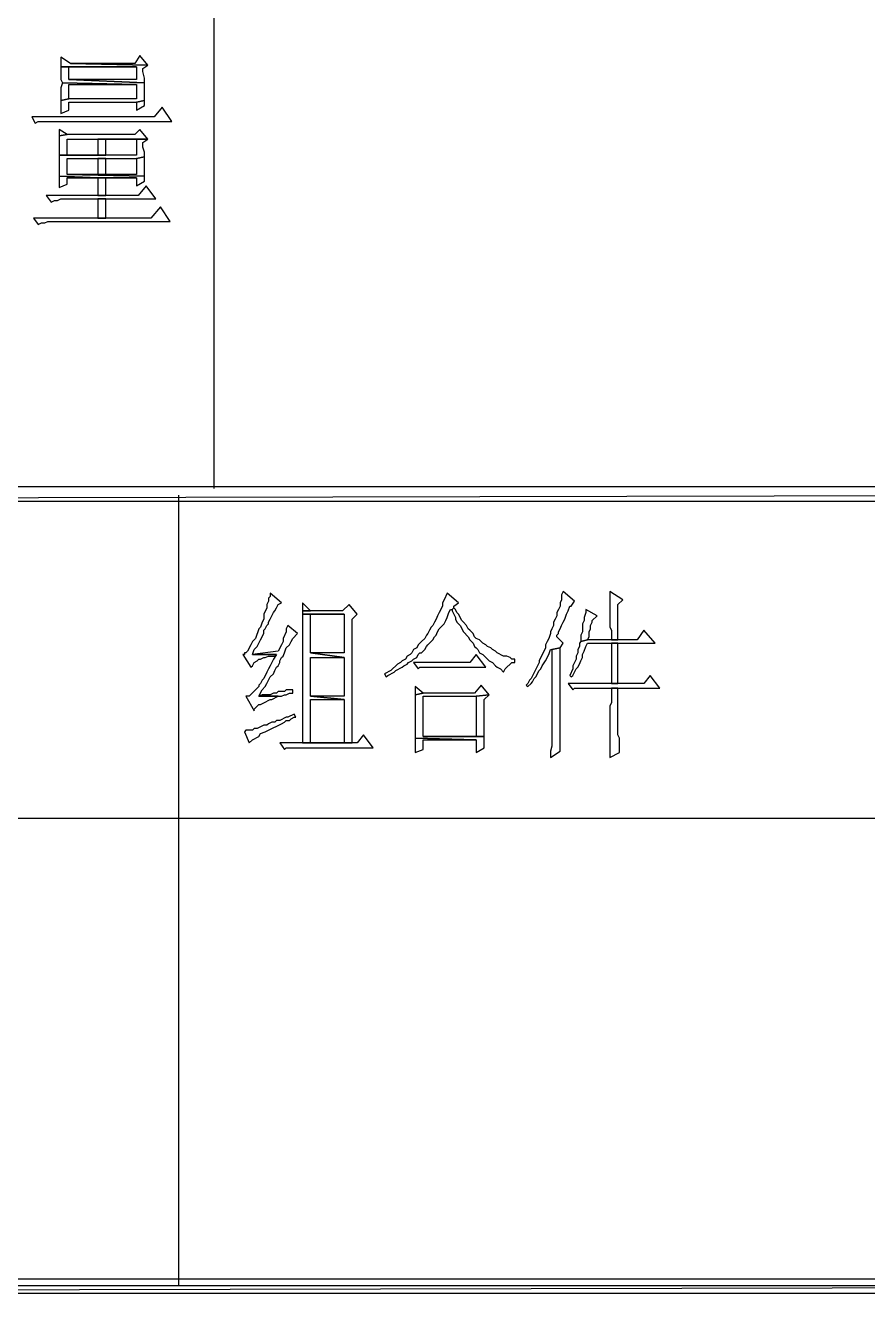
# Model space of a CAD drawing. Extents: x -15.4 to 0.8, y 0.3 to 11.8.
# Drawn here: x -9.861 to -9.425, y 6.091 to 6.747 of the extents above; entities that cross this region are included whole.
import ezdxf

# ---------------------------------------------------------------- set-up
doc = ezdxf.new("R2010")
doc.units = 0
doc.header["$MEASUREMENT"] = 0
doc.linetypes.add('AUSGEZOGEN', pattern=[0])
doc.layers.get('0').update_dxf_attribs({"linetype": 'AUSGEZOGEN'})

msp = doc.modelspace()

# ---------------------------------------------------------------- linework, layer by layer
for points in [[(-9.76378, 6.7869), (-9.76378, 6.50773)], [(-9.84295, 6.73106), (-9.84295, 6.72606), (-9.84295, 6.72606), (-9.80378, 6.72606), (-9.80378, 6.72606), (-9.80378, 6.7194), (-9.80378, 6.7194), (-9.83878, 6.7194), (-9.83878, 6.7194), (-9.79961, 6.71773), (-9.79961, 6.71773), (-9.79961, 6.72023), (-9.79961, 6.72023), (-9.80045, 6.72356), (-9.80045, 6.72356), (-9.80045, 6.72523), (-9.80045, 6.72523), (-9.79795, 6.7269), (-9.79795, 6.7269), (-9.83795, 6.72773), (-9.84295, 6.73106)], [(-9.80211, 6.7319), (-9.80461, 6.72773), (-9.80461, 6.72773), (-9.83795, 6.72773), (-9.83795, 6.72773), (-9.79795, 6.7269), (-9.80211, 6.7319)], [(-9.84295, 6.72606), (-9.84295, 6.7194), (-9.84295, 6.7194), (-9.84211, 6.71773), (-9.84211, 6.71773), (-9.80378, 6.7169), (-9.80378, 6.7169), (-9.80378, 6.7094), (-9.80378, 6.7094), (-9.83878, 6.7094), (-9.83878, 6.7094), (-9.84295, 6.70856), (-9.84295, 6.70856), (-9.84295, 6.7019), (-9.84295, 6.7019), (-9.83878, 6.70356), (-9.83878, 6.70356), (-9.83878, 6.70773), (-9.83878, 6.70773), (-9.80378, 6.70773), (-9.80378, 6.70773), (-9.79961, 6.70856), (-9.79961, 6.70856), (-9.79961, 6.71773), (-9.79961, 6.71773), (-9.83878, 6.7194), (-9.83878, 6.7194), (-9.83878, 6.72606), (-9.83878, 6.72606), (-9.80378, 6.72606), (-9.84295, 6.72606)], [(-9.84211, 6.71773), (-9.84295, 6.71523), (-9.84295, 6.71523), (-9.84295, 6.70856), (-9.84295, 6.70856), (-9.83878, 6.7094), (-9.83878, 6.7094), (-9.83878, 6.7169), (-9.83878, 6.7169), (-9.80378, 6.7169), (-9.84211, 6.71773)], [(-9.79045, 6.70523), (-9.79461, 6.70023), (-9.79461, 6.70023), (-9.85795, 6.70023), (-9.85795, 6.70023), (-9.85628, 6.6969), (-9.85628, 6.6969), (-9.85461, 6.69773), (-9.85461, 6.69773), (-9.78545, 6.69773), (-9.79045, 6.70523)], [(-9.79961, 6.70856), (-9.80378, 6.70773), (-9.80378, 6.70773), (-9.80378, 6.70356), (-9.80378, 6.70356), (-9.79961, 6.70606), (-9.79961, 6.70606), (-9.79961, 6.7069), (-9.79961, 6.70856)], [(-9.80211, 6.69356), (-9.80461, 6.69106), (-9.80461, 6.69106), (-9.83961, 6.69106), (-9.83961, 6.69106), (-9.84378, 6.69023), (-9.84378, 6.69023), (-9.84378, 6.68023), (-9.84378, 6.68023), (-9.81961, 6.68023), (-9.81961, 6.68023), (-9.83961, 6.68023), (-9.83961, 6.68023), (-9.83961, 6.68856), (-9.83961, 6.68856), (-9.79795, 6.68856), (-9.80211, 6.69356)], [(-9.84378, 6.69356), (-9.84378, 6.69023), (-9.84378, 6.69023), (-9.83961, 6.69106), (-9.84378, 6.69356)], [(-9.79795, 6.68856), (-9.82378, 6.68856), (-9.82378, 6.68856), (-9.80378, 6.68856), (-9.80378, 6.68856), (-9.80378, 6.68023), (-9.80378, 6.68023), (-9.84378, 6.68023), (-9.84378, 6.68023), (-9.84378, 6.6694), (-9.84378, 6.6694), (-9.82378, 6.66856), (-9.82378, 6.66856), (-9.80378, 6.66856), (-9.80378, 6.66856), (-9.80378, 6.6644), (-9.80378, 6.6644), (-9.79961, 6.6669), (-9.79961, 6.6669), (-9.79961, 6.6694), (-9.79961, 6.6694), (-9.83961, 6.67023), (-9.83961, 6.67023), (-9.83961, 6.67856), (-9.83961, 6.67856), (-9.80378, 6.67856), (-9.80378, 6.67856), (-9.79961, 6.6794), (-9.79961, 6.6794), (-9.79961, 6.6819), (-9.79961, 6.6819), (-9.80045, 6.6844), (-9.80045, 6.6844), (-9.80045, 6.6869), (-9.79795, 6.68856)], [(-9.82378, 6.68856), (-9.82378, 6.68023), (-9.82378, 6.68023), (-9.83961, 6.68023), (-9.83961, 6.68023), (-9.81961, 6.68023), (-9.81961, 6.68023), (-9.81961, 6.68856), (-9.81961, 6.68856), (-9.80378, 6.68856), (-9.82378, 6.68856)], [(-9.79961, 6.6794), (-9.80378, 6.67856), (-9.80378, 6.67856), (-9.80378, 6.67023), (-9.80378, 6.67023), (-9.83961, 6.67023), (-9.83961, 6.67023), (-9.79961, 6.6694), (-9.79961, 6.6694), (-9.79961, 6.6769), (-9.79961, 6.6794)], [(-9.81961, 6.67023), (-9.81961, 6.67856), (-9.81961, 6.67856), (-9.82378, 6.67856), (-9.82378, 6.67856), (-9.82378, 6.67023), (-9.82378, 6.67023), (-9.81961, 6.67023), (-9.81961, 6.67023)], [(-9.84378, 6.6694), (-9.84378, 6.66356), (-9.84378, 6.66356), (-9.83961, 6.66523), (-9.83961, 6.66523), (-9.83961, 6.66856), (-9.83961, 6.66856), (-9.82378, 6.66856), (-9.84378, 6.6694)], [(-9.79878, 6.6644), (-9.80295, 6.6594), (-9.80295, 6.6594), (-9.85045, 6.6594), (-9.85045, 6.6594), (-9.84795, 6.65606), (-9.84795, 6.65606), (-9.84628, 6.6569), (-9.84628, 6.6569), (-9.84461, 6.6569), (-9.84461, 6.6569), (-9.84295, 6.65773), (-9.84295, 6.65773), (-9.79378, 6.65773), (-9.79878, 6.6644)], [(-9.82378, 6.66856), (-9.82378, 6.6594), (-9.82378, 6.6594), (-9.81961, 6.6594), (-9.81961, 6.6594), (-9.81961, 6.66856), (-9.81961, 6.66856), (-9.80378, 6.66856), (-9.82378, 6.66856)], [(-9.81961, 6.64773), (-9.81961, 6.65773), (-9.81961, 6.65773), (-9.82378, 6.65773), (-9.82378, 6.65773), (-9.82378, 6.64773), (-9.82378, 6.64773), (-9.81961, 6.64773), (-9.81961, 6.64773)], [(-9.79128, 6.65356), (-9.79628, 6.64773), (-9.79628, 6.64773), (-9.85711, 6.64773), (-9.85711, 6.64773), (-9.85461, 6.6444), (-9.85461, 6.6444), (-9.85295, 6.64523), (-9.85295, 6.64523), (-9.85128, 6.64523), (-9.85128, 6.64523), (-9.84961, 6.64606), (-9.84961, 6.64606), (-9.78628, 6.64606), (-9.79128, 6.65356)], [(-10.76795, 6.50856), (-10.76795, 6.50106), (-10.76795, 6.50106), (-7.41878, 6.50856), (-10.76795, 6.50856)], [(-10.76795, 6.50106), (-7.41878, 6.50856), (-7.41878, 6.50856), (-7.41878, 6.50106), (-10.76795, 6.50106)], [(-9.78211, 6.5044), (-9.78211, 6.09523)], [(-9.73461, 6.45356), (-9.73461, 6.4519), (-9.73461, 6.4519), (-9.73545, 6.45106), (-9.73545, 6.45106), (-9.73545, 6.4494), (-9.73545, 6.4494), (-9.73628, 6.44773), (-9.73628, 6.44773), (-9.73628, 6.44606), (-9.73628, 6.44606), (-9.73795, 6.44273), (-9.73795, 6.44273), (-9.73795, 6.44023), (-9.73795, 6.44023), (-9.73878, 6.43856), (-9.73878, 6.43856), (-9.73961, 6.43606), (-9.73961, 6.43606), (-9.74045, 6.43523), (-9.74045, 6.43523), (-9.74211, 6.43023), (-9.74211, 6.43023), (-9.74378, 6.42856), (-9.74378, 6.42856), (-9.74461, 6.4269), (-9.74461, 6.4269), (-9.74628, 6.42356), (-9.74628, 6.42356), (-9.74711, 6.42273), (-9.74711, 6.42273), (-9.74795, 6.42273), (-9.74795, 6.42273), (-9.74795, 6.4219), (-9.74795, 6.4219), (-9.74878, 6.4219), (-9.74878, 6.4219), (-9.74461, 6.41523), (-9.74461, 6.41523), (-9.74378, 6.41606), (-9.74378, 6.41606), (-9.74295, 6.41773), (-9.74295, 6.41773), (-9.74128, 6.41856), (-9.74128, 6.41856), (-9.74045, 6.4194), (-9.74045, 6.4194), (-9.73961, 6.4194), (-9.73961, 6.4194), (-9.73795, 6.42023), (-9.73795, 6.42023), (-9.73711, 6.42023), (-9.73711, 6.42023), (-9.73545, 6.42106), (-9.73545, 6.42106), (-9.73211, 6.42106), (-9.73211, 6.42106), (-9.73128, 6.4219), (-9.73128, 6.4219), (-9.74378, 6.4219), (-9.74378, 6.4219), (-9.74295, 6.4244), (-9.74295, 6.4244), (-9.74128, 6.42606), (-9.74128, 6.42606), (-9.74045, 6.42773), (-9.74045, 6.42773), (-9.73961, 6.4294), (-9.73961, 6.4294), (-9.73795, 6.43273), (-9.73795, 6.43273), (-9.73795, 6.4344), (-9.73795, 6.4344), (-9.73711, 6.43523), (-9.73711, 6.43523), (-9.73628, 6.4369), (-9.73628, 6.4369), (-9.73545, 6.43773), (-9.73545, 6.43773), (-9.73545, 6.43856), (-9.73545, 6.43856), (-9.73461, 6.44023), (-9.73461, 6.44023), (-9.73378, 6.4419), (-9.73378, 6.4419), (-9.73295, 6.44356), (-9.73295, 6.44356), (-9.73211, 6.4444), (-9.73211, 6.4444), (-9.73128, 6.44606), (-9.73128, 6.44606), (-9.73045, 6.44773), (-9.73045, 6.44773), (-9.72878, 6.44856), (-9.73461, 6.45356)], [(-9.64295, 6.45356), (-9.64461, 6.45023), (-9.64461, 6.45023), (-9.64545, 6.44856), (-9.64545, 6.44856), (-9.64545, 6.4469), (-9.64545, 6.4469), (-9.64711, 6.44356), (-9.64711, 6.44356), (-9.64795, 6.4419), (-9.64795, 6.4419), (-9.64878, 6.44023), (-9.64878, 6.44023), (-9.64961, 6.43856), (-9.64961, 6.43856), (-9.65045, 6.4369), (-9.65045, 6.4369), (-9.65128, 6.43606), (-9.65128, 6.43606), (-9.65211, 6.4344), (-9.65211, 6.4344), (-9.65295, 6.43273), (-9.65295, 6.43273), (-9.65378, 6.4319), (-9.65378, 6.4319), (-9.65461, 6.43023), (-9.65461, 6.43023), (-9.65628, 6.42856), (-9.65628, 6.42856), (-9.65711, 6.42773), (-9.65711, 6.42773), (-9.65795, 6.4269), (-9.65795, 6.4269), (-9.65878, 6.42523), (-9.65878, 6.42523), (-9.66045, 6.4244), (-9.66045, 6.4244), (-9.66128, 6.42273), (-9.66128, 6.42273), (-9.66211, 6.4219), (-9.66211, 6.4219), (-9.66378, 6.42106), (-9.66378, 6.42106), (-9.66461, 6.4194), (-9.66461, 6.4194), (-9.66628, 6.41856), (-9.66628, 6.41856), (-9.66711, 6.41773), (-9.66711, 6.41773), (-9.66878, 6.4169), (-9.66878, 6.4169), (-9.66961, 6.41606), (-9.66961, 6.41606), (-9.67128, 6.4144), (-9.67128, 6.4144), (-9.67211, 6.41356), (-9.67211, 6.41356), (-9.67545, 6.4119), (-9.67545, 6.4119), (-9.67461, 6.41023), (-9.67461, 6.41023), (-9.67378, 6.41106), (-9.67378, 6.41106), (-9.67045, 6.41273), (-9.67045, 6.41273), (-9.66961, 6.41356), (-9.66961, 6.41356), (-9.66628, 6.41523), (-9.66628, 6.41523), (-9.66545, 6.41606), (-9.66545, 6.41606), (-9.66378, 6.4169), (-9.66378, 6.4169), (-9.66295, 6.41773), (-9.66295, 6.41773), (-9.66128, 6.41856), (-9.66128, 6.41856), (-9.66045, 6.4194), (-9.66045, 6.4194), (-9.65878, 6.42023), (-9.65878, 6.42023), (-9.65795, 6.4219), (-9.65795, 6.4219), (-9.65711, 6.42273), (-9.65711, 6.42273), (-9.65628, 6.42273), (-9.65628, 6.42273), (-9.65461, 6.4244), (-9.65461, 6.4244), (-9.65378, 6.42606), (-9.65378, 6.42606), (-9.65295, 6.4269), (-9.65295, 6.4269), (-9.65128, 6.42856), (-9.65128, 6.42856), (-9.65045, 6.4294), (-9.65045, 6.4294), (-9.64961, 6.43106), (-9.64961, 6.43106), (-9.64878, 6.4319), (-9.64878, 6.4319), (-9.64795, 6.43356), (-9.64795, 6.43356), (-9.64711, 6.43523), (-9.64711, 6.43523), (-9.64461, 6.43773), (-9.64461, 6.43773), (-9.64378, 6.4394), (-9.64378, 6.4394), (-9.64295, 6.44106), (-9.64295, 6.44106), (-9.64211, 6.44356), (-9.64211, 6.44356), (-9.64128, 6.44523), (-9.64128, 6.44523), (-9.64045, 6.44523), (-9.64045, 6.44523), (-9.63961, 6.44606), (-9.63961, 6.44606), (-9.63961, 6.4469), (-9.63961, 6.4469), (-9.63711, 6.44856), (-9.64295, 6.45356)], [(-9.58295, 6.4544), (-9.58378, 6.45273), (-9.58378, 6.45273), (-9.58378, 6.45023), (-9.58378, 6.45023), (-9.58461, 6.44856), (-9.58461, 6.44856), (-9.58461, 6.4469), (-9.58461, 6.4469), (-9.58545, 6.44523), (-9.58545, 6.44523), (-9.58628, 6.44356), (-9.58628, 6.44356), (-9.58628, 6.4419), (-9.58628, 6.4419), (-9.58711, 6.44023), (-9.58711, 6.44023), (-9.58795, 6.43856), (-9.58795, 6.43856), (-9.58795, 6.4369), (-9.58795, 6.4369), (-9.58878, 6.43523), (-9.58878, 6.43523), (-9.58961, 6.43356), (-9.58961, 6.43356), (-9.58961, 6.43273), (-9.58961, 6.43273), (-9.59045, 6.43023), (-9.59045, 6.43023), (-9.59128, 6.42856), (-9.59128, 6.42856), (-9.59211, 6.4269), (-9.59211, 6.4269), (-9.59211, 6.42523), (-9.59211, 6.42523), (-9.59545, 6.41856), (-9.59545, 6.41856), (-9.59545, 6.41773), (-9.59545, 6.41773), (-9.59628, 6.41606), (-9.59628, 6.41606), (-9.59961, 6.4094), (-9.59961, 6.4094), (-9.60045, 6.40856), (-9.60045, 6.40856), (-9.60128, 6.4069), (-9.60128, 6.4069), (-9.60211, 6.40606), (-9.60211, 6.40606), (-9.60128, 6.40523), (-9.60128, 6.40523), (-9.59961, 6.4069), (-9.59961, 6.4069), (-9.59878, 6.40773), (-9.59878, 6.40773), (-9.59795, 6.4094), (-9.59795, 6.4094), (-9.59711, 6.41023), (-9.59711, 6.41023), (-9.59545, 6.41356), (-9.59545, 6.41356), (-9.59461, 6.4144), (-9.59461, 6.4144), (-9.59378, 6.41606), (-9.59378, 6.41606), (-9.59211, 6.41856), (-9.59211, 6.41856), (-9.59045, 6.4219), (-9.59045, 6.4219), (-9.58961, 6.4244), (-9.58961, 6.4244), (-9.58878, 6.4244), (-9.58878, 6.4244), (-9.58461, 6.42523), (-9.58461, 6.42523), (-9.58295, 6.42773), (-9.58295, 6.42773), (-9.58628, 6.43106), (-9.58628, 6.43106), (-9.58628, 6.4319), (-9.58628, 6.4319), (-9.58545, 6.43273), (-9.58545, 6.43273), (-9.58545, 6.43356), (-9.58545, 6.43356), (-9.58461, 6.43523), (-9.58461, 6.43523), (-9.58378, 6.4369), (-9.58378, 6.4369), (-9.58295, 6.43856), (-9.58295, 6.43856), (-9.58211, 6.44023), (-9.58211, 6.44023), (-9.58128, 6.44273), (-9.58128, 6.44273), (-9.58045, 6.4444), (-9.58045, 6.4444), (-9.57961, 6.4469), (-9.57961, 6.4469), (-9.57878, 6.4469), (-9.57878, 6.4469), (-9.57711, 6.4494), (-9.58295, 6.4544)], [(-9.55878, 6.4544), (-9.55878, 6.43606), (-9.55878, 6.43606), (-9.55795, 6.4344), (-9.55795, 6.4344), (-9.55795, 6.4294), (-9.55795, 6.4294), (-9.55461, 6.4294), (-9.55461, 6.4294), (-9.55461, 6.44773), (-9.55461, 6.44773), (-9.55211, 6.45023), (-9.55878, 6.4544)], [(-9.71795, 6.44856), (-9.71795, 6.4444), (-9.71795, 6.4444), (-9.71378, 6.4444), (-9.71795, 6.44856)], [(-9.69378, 6.44773), (-9.69711, 6.4444), (-9.69711, 6.4444), (-9.71795, 6.4444), (-9.71795, 6.4444), (-9.71795, 6.44273), (-9.71795, 6.44273), (-9.69628, 6.44273), (-9.69628, 6.44273), (-9.69628, 6.42273), (-9.69628, 6.42273), (-9.71378, 6.42273), (-9.71378, 6.42273), (-9.69628, 6.42023), (-9.69628, 6.42023), (-9.69628, 6.40023), (-9.69628, 6.40023), (-9.71378, 6.40023), (-9.71378, 6.40023), (-9.69628, 6.39856), (-9.69628, 6.39856), (-9.69628, 6.37606), (-9.69628, 6.37606), (-9.71795, 6.37606), (-9.71795, 6.37606), (-9.69211, 6.37606), (-9.69211, 6.37606), (-9.69211, 6.44023), (-9.69211, 6.44023), (-9.68961, 6.44273), (-9.69378, 6.44773)], [(-9.71795, 6.44273), (-9.71795, 6.37606), (-9.71795, 6.37606), (-9.71378, 6.37606), (-9.71378, 6.37606), (-9.71378, 6.39856), (-9.71378, 6.39856), (-9.69628, 6.39856), (-9.69628, 6.39856), (-9.71378, 6.40023), (-9.71378, 6.40023), (-9.71378, 6.42023), (-9.71378, 6.42023), (-9.69628, 6.42023), (-9.69628, 6.42023), (-9.71378, 6.42273), (-9.71378, 6.42273), (-9.71378, 6.44273), (-9.71378, 6.44273), (-9.69628, 6.44273), (-9.71795, 6.44273)], [(-9.63961, 6.44606), (-9.64045, 6.44523), (-9.64045, 6.44523), (-9.64045, 6.4444), (-9.64045, 6.4444), (-9.63878, 6.44106), (-9.63878, 6.44106), (-9.63878, 6.44023), (-9.63878, 6.44023), (-9.63795, 6.43856), (-9.63795, 6.43856), (-9.63628, 6.4369), (-9.63628, 6.4369), (-9.63461, 6.43356), (-9.63461, 6.43356), (-9.63211, 6.43106), (-9.63211, 6.43106), (-9.63128, 6.4294), (-9.63128, 6.4294), (-9.63045, 6.42856), (-9.63045, 6.42856), (-9.62961, 6.42773), (-9.62961, 6.42773), (-9.62878, 6.42606), (-9.62878, 6.42606), (-9.62795, 6.42523), (-9.62795, 6.42523), (-9.62711, 6.4244), (-9.62711, 6.4244), (-9.62628, 6.42273), (-9.62628, 6.42273), (-9.62461, 6.4219), (-9.62461, 6.4219), (-9.62128, 6.41856), (-9.62128, 6.41856), (-9.61961, 6.41773), (-9.61961, 6.41773), (-9.61795, 6.41606), (-9.61795, 6.41606), (-9.61711, 6.41523), (-9.61711, 6.41523), (-9.61545, 6.4144), (-9.61545, 6.4144), (-9.61378, 6.41273), (-9.61378, 6.41273), (-9.61295, 6.4144), (-9.61295, 6.4144), (-9.61211, 6.41523), (-9.61211, 6.41523), (-9.61045, 6.4169), (-9.61045, 6.4169), (-9.60961, 6.41773), (-9.60961, 6.41773), (-9.60795, 6.41773), (-9.60795, 6.41773), (-9.60795, 6.4194), (-9.60795, 6.4194), (-9.60961, 6.4194), (-9.60961, 6.4194), (-9.61045, 6.42023), (-9.61045, 6.42023), (-9.61211, 6.42106), (-9.61211, 6.42106), (-9.61378, 6.42106), (-9.61378, 6.42106), (-9.61711, 6.42273), (-9.61711, 6.42273), (-9.61795, 6.42356), (-9.61795, 6.42356), (-9.61961, 6.4244), (-9.61961, 6.4244), (-9.62045, 6.42523), (-9.62045, 6.42523), (-9.62211, 6.42606), (-9.62211, 6.42606), (-9.62295, 6.4269), (-9.62295, 6.4269), (-9.62461, 6.42773), (-9.62461, 6.42773), (-9.62545, 6.42856), (-9.62545, 6.42856), (-9.62628, 6.4294), (-9.62628, 6.4294), (-9.62795, 6.43023), (-9.62795, 6.43023), (-9.62878, 6.43106), (-9.62878, 6.43106), (-9.62961, 6.43273), (-9.62961, 6.43273), (-9.63128, 6.4344), (-9.63128, 6.4344), (-9.63211, 6.43523), (-9.63211, 6.43523), (-9.63295, 6.4369), (-9.63295, 6.4369), (-9.63461, 6.43856), (-9.63461, 6.43856), (-9.63545, 6.4394), (-9.63545, 6.4394), (-9.63711, 6.44273), (-9.63711, 6.44273), (-9.63795, 6.44356), (-9.63795, 6.44356), (-9.63878, 6.44523), (-9.63961, 6.44606)], [(-9.57128, 6.44523), (-9.57128, 6.44356), (-9.57128, 6.44356), (-9.57211, 6.44106), (-9.57211, 6.44106), (-9.57211, 6.4394), (-9.57211, 6.4394), (-9.57295, 6.43773), (-9.57295, 6.43773), (-9.57295, 6.43356), (-9.57295, 6.43356), (-9.57378, 6.4319), (-9.57378, 6.4319), (-9.57378, 6.42856), (-9.57378, 6.42856), (-9.57045, 6.4294), (-9.57045, 6.4294), (-9.56961, 6.43106), (-9.56961, 6.43106), (-9.56961, 6.43356), (-9.56961, 6.43356), (-9.56878, 6.43523), (-9.56878, 6.43523), (-9.56878, 6.4369), (-9.56878, 6.4369), (-9.56795, 6.43856), (-9.56795, 6.43856), (-9.56795, 6.4394), (-9.56795, 6.4394), (-9.56545, 6.4419), (-9.57128, 6.44523)], [(-9.72545, 6.4369), (-9.72628, 6.43523), (-9.72628, 6.43523), (-9.72628, 6.43356), (-9.72628, 6.43356), (-9.72795, 6.43023), (-9.72795, 6.43023), (-9.72795, 6.42856), (-9.72795, 6.42856), (-9.72878, 6.4269), (-9.72878, 6.4269), (-9.73045, 6.42356), (-9.73045, 6.42356), (-9.74378, 6.4219), (-9.74378, 6.4219), (-9.73128, 6.4219), (-9.73128, 6.4219), (-9.73295, 6.4194), (-9.73295, 6.4194), (-9.73378, 6.41773), (-9.73378, 6.41773), (-9.73461, 6.41606), (-9.73461, 6.41606), (-9.73545, 6.4144), (-9.73545, 6.4144), (-9.73628, 6.41273), (-9.73628, 6.41273), (-9.73795, 6.4094), (-9.73795, 6.4094), (-9.73878, 6.40856), (-9.73878, 6.40856), (-9.73961, 6.4069), (-9.73961, 6.4069), (-9.74045, 6.40606), (-9.74045, 6.40606), (-9.74045, 6.40523), (-9.74045, 6.40523), (-9.74545, 6.40023), (-9.74545, 6.40023), (-9.74711, 6.40023), (-9.74711, 6.40023), (-9.74295, 6.39273), (-9.74295, 6.39273), (-9.74295, 6.39356), (-9.74295, 6.39356), (-9.74045, 6.39606), (-9.74045, 6.39606), (-9.73961, 6.39606), (-9.73961, 6.39606), (-9.73795, 6.3969), (-9.73795, 6.3969), (-9.73461, 6.39856), (-9.73461, 6.39856), (-9.73378, 6.39856), (-9.73378, 6.39856), (-9.73045, 6.40023), (-9.73045, 6.40023), (-9.74045, 6.40023), (-9.74045, 6.40023), (-9.73878, 6.40356), (-9.73878, 6.40356), (-9.73711, 6.40523), (-9.73711, 6.40523), (-9.73628, 6.4069), (-9.73628, 6.4069), (-9.73545, 6.40856), (-9.73545, 6.40856), (-9.73461, 6.41023), (-9.73461, 6.41023), (-9.73295, 6.4119), (-9.73295, 6.4119), (-9.73211, 6.41356), (-9.73211, 6.41356), (-9.73128, 6.41523), (-9.73128, 6.41523), (-9.73045, 6.41606), (-9.73045, 6.41606), (-9.72961, 6.41773), (-9.72961, 6.41773), (-9.72961, 6.41856), (-9.72961, 6.41856), (-9.72878, 6.42023), (-9.72878, 6.42023), (-9.72795, 6.42106), (-9.72795, 6.42106), (-9.72711, 6.42273), (-9.72711, 6.42273), (-9.72628, 6.42523), (-9.72628, 6.42523), (-9.72461, 6.4269), (-9.72461, 6.4269), (-9.72378, 6.42856), (-9.72378, 6.42856), (-9.72295, 6.43023), (-9.72295, 6.43023), (-9.72045, 6.43273), (-9.72545, 6.4369)], [(-9.54128, 6.4344), (-9.54461, 6.4294), (-9.54461, 6.4294), (-9.57045, 6.4294), (-9.57045, 6.4294), (-9.57378, 6.42856), (-9.57378, 6.42856), (-9.57461, 6.42773), (-9.57461, 6.42773), (-9.57461, 6.42606), (-9.57461, 6.42606), (-9.57545, 6.4244), (-9.57545, 6.4244), (-9.57545, 6.42273), (-9.57545, 6.42273), (-9.57628, 6.42106), (-9.57628, 6.42106), (-9.57628, 6.4194), (-9.57628, 6.4194), (-9.57711, 6.41773), (-9.57711, 6.41773), (-9.57795, 6.41606), (-9.57795, 6.41606), (-9.57795, 6.4144), (-9.57795, 6.4144), (-9.57961, 6.41106), (-9.57961, 6.41106), (-9.57878, 6.41023), (-9.57878, 6.41023), (-9.57795, 6.41106), (-9.57795, 6.41106), (-9.57628, 6.4144), (-9.57628, 6.4144), (-9.57545, 6.41523), (-9.57545, 6.41523), (-9.57461, 6.4169), (-9.57461, 6.4169), (-9.57378, 6.41856), (-9.57378, 6.41856), (-9.57295, 6.42023), (-9.57295, 6.42023), (-9.57295, 6.4219), (-9.57295, 6.4219), (-9.57211, 6.42356), (-9.57211, 6.42356), (-9.57128, 6.42606), (-9.57128, 6.42606), (-9.57045, 6.42773), (-9.57045, 6.42773), (-9.53545, 6.42773), (-9.54128, 6.4344)], [(-9.55461, 6.4069), (-9.55461, 6.42773), (-9.55461, 6.42773), (-9.55795, 6.42773), (-9.55795, 6.42773), (-9.55795, 6.4069), (-9.55795, 6.4069), (-9.55461, 6.4069), (-9.55461, 6.4069)], [(-9.62795, 6.4219), (-9.63128, 6.41773), (-9.63128, 6.41773), (-9.66045, 6.41773), (-9.66045, 6.41773), (-9.65795, 6.4144), (-9.65795, 6.4144), (-9.65711, 6.41523), (-9.65711, 6.41523), (-9.62295, 6.41523), (-9.62795, 6.4219)], [(-9.58461, 6.42523), (-9.58878, 6.4244), (-9.58878, 6.4244), (-9.58878, 6.3744), (-9.58878, 6.3744), (-9.58961, 6.3719), (-9.58961, 6.3719), (-9.58961, 6.36856), (-9.58961, 6.36856), (-9.58461, 6.3719), (-9.58461, 6.3719), (-9.58461, 6.3869), (-9.58461, 6.42523)], [(-9.53795, 6.41106), (-9.54128, 6.4069), (-9.54128, 6.4069), (-9.58045, 6.4069), (-9.58045, 6.4069), (-9.57795, 6.40356), (-9.57795, 6.40356), (-9.57711, 6.4044), (-9.57711, 6.4044), (-9.53295, 6.4044), (-9.53795, 6.41106)], [(-9.72295, 6.40356), (-9.72628, 6.40356), (-9.72628, 6.40356), (-9.72711, 6.40273), (-9.72711, 6.40273), (-9.73045, 6.40273), (-9.73045, 6.40273), (-9.73128, 6.4019), (-9.73128, 6.4019), (-9.73295, 6.4019), (-9.73295, 6.4019), (-9.73461, 6.40106), (-9.73461, 6.40106), (-9.73878, 6.40106), (-9.73878, 6.40106), (-9.74045, 6.40023), (-9.74045, 6.40023), (-9.72878, 6.40023), (-9.72878, 6.40023), (-9.72711, 6.40106), (-9.72711, 6.40106), (-9.72628, 6.40106), (-9.72628, 6.40106), (-9.72461, 6.4019), (-9.72461, 6.4019), (-9.72295, 6.4019), (-9.72295, 6.40356)], [(-9.62545, 6.40606), (-9.62878, 6.4019), (-9.62878, 6.4019), (-9.65545, 6.4019), (-9.65545, 6.4019), (-9.65961, 6.40106), (-9.65961, 6.40106), (-9.65961, 6.37856), (-9.65961, 6.37856), (-9.62795, 6.37773), (-9.62795, 6.37773), (-9.62795, 6.37106), (-9.62795, 6.37106), (-9.62378, 6.37356), (-9.62378, 6.37356), (-9.62378, 6.3794), (-9.62378, 6.3794), (-9.65545, 6.3794), (-9.65545, 6.3794), (-9.65545, 6.40023), (-9.65545, 6.40023), (-9.62795, 6.40023), (-9.62795, 6.40023), (-9.62128, 6.40106), (-9.62545, 6.40606)], [(-9.65961, 6.40523), (-9.65961, 6.40106), (-9.65961, 6.40106), (-9.65545, 6.4019), (-9.65961, 6.40523)], [(-9.62128, 6.40106), (-9.62795, 6.40023), (-9.62795, 6.40023), (-9.62795, 6.3794), (-9.62795, 6.3794), (-9.65545, 6.3794), (-9.65545, 6.3794), (-9.62378, 6.3794), (-9.62378, 6.3794), (-9.62378, 6.39856), (-9.62128, 6.40106)], [(-9.55461, 6.4044), (-9.55795, 6.4044), (-9.55795, 6.4044), (-9.55795, 6.3969), (-9.55795, 6.3969), (-9.55878, 6.39523), (-9.55878, 6.39523), (-9.55878, 6.36856), (-9.55878, 6.36856), (-9.55378, 6.37106), (-9.55378, 6.37106), (-9.55378, 6.37856), (-9.55378, 6.37856), (-9.55461, 6.38023), (-9.55461, 6.38023), (-9.55461, 6.4044), (-9.55461, 6.4044)], [(-9.72211, 6.39106), (-9.72545, 6.3894), (-9.72545, 6.3894), (-9.72628, 6.3894), (-9.72628, 6.3894), (-9.72961, 6.38773), (-9.72961, 6.38773), (-9.73128, 6.38773), (-9.73128, 6.38773), (-9.73211, 6.3869), (-9.73211, 6.3869), (-9.73378, 6.3869), (-9.73378, 6.3869), (-9.73545, 6.38606), (-9.73545, 6.38606), (-9.73628, 6.38523), (-9.73628, 6.38523), (-9.73795, 6.38523), (-9.73795, 6.38523), (-9.74128, 6.38356), (-9.74128, 6.38356), (-9.74295, 6.38356), (-9.74295, 6.38356), (-9.74378, 6.38273), (-9.74378, 6.38273), (-9.74711, 6.38273), (-9.74711, 6.38273), (-9.74795, 6.3819), (-9.74795, 6.3819), (-9.74545, 6.37606), (-9.74545, 6.37606), (-9.74378, 6.37773), (-9.74378, 6.37773), (-9.74045, 6.3794), (-9.74045, 6.3794), (-9.73961, 6.38106), (-9.73961, 6.38106), (-9.73711, 6.3819), (-9.73711, 6.3819), (-9.73545, 6.38273), (-9.73545, 6.38273), (-9.72878, 6.38606), (-9.72878, 6.38606), (-9.72711, 6.3869), (-9.72711, 6.3869), (-9.72628, 6.38773), (-9.72628, 6.38773), (-9.72461, 6.38773), (-9.72461, 6.38773), (-9.72378, 6.38856), (-9.72378, 6.38856), (-9.72211, 6.3894), (-9.72211, 6.3894), (-9.72128, 6.3894), (-9.72211, 6.39106)], [(-9.68628, 6.38023), (-9.68961, 6.37606), (-9.68961, 6.37606), (-9.72961, 6.37606), (-9.72961, 6.37606), (-9.72711, 6.37273), (-9.72711, 6.37273), (-9.72628, 6.37356), (-9.72628, 6.37356), (-9.68128, 6.37356), (-9.68628, 6.38023)], [(-9.65961, 6.37856), (-9.65961, 6.37106), (-9.65961, 6.37106), (-9.65545, 6.37273), (-9.65545, 6.37273), (-9.65545, 6.37773), (-9.65545, 6.37773), (-9.62795, 6.37773), (-9.65961, 6.37856)], [(-7.41878, 6.3369), (-10.76795, 6.3369)], [(-10.76795, 6.09856), (-10.76795, 6.09106), (-10.76795, 6.09106), (-7.41878, 6.09856), (-10.76795, 6.09856)], [(-10.76795, 6.09106), (-7.41878, 6.09856), (-7.41878, 6.09856), (-7.41878, 6.09106), (-10.76795, 6.09106)], [(-14.91878, 6.09523), (-7.41878, 6.09523)]]:
    msp.add_lwpolyline(points)

doc.saveas('drawing.dxf')
